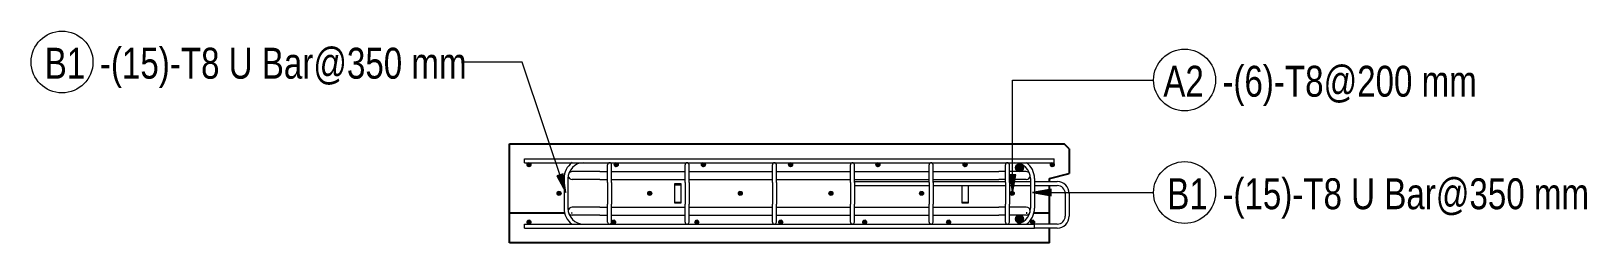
# Model space of a CAD drawing. Header units: millimetres. Extents: x 493 to 7173, y -1395 to 18363.
# Drawn here: x 493 to 3634, y 17935 to 18363 of the extents above.
import ezdxf

# ---------------------------------------------------------------- set-up
doc = ezdxf.new("R2010")
doc.units = ezdxf.units.MM
for name, color, linetype, lineweight in [('A-GENM', 13, 'Continuous', 18), ('A-WALL', 113, 'Continuous', 25), ('S-RBAR', 171, 'Continuous', 18), ('S-RBAR-IDEN', 171, 'Continuous', 9)]:
    doc.layers.add(name, color=color, linetype=linetype, lineweight=lineweight)
doc.styles.add('Nirmala UI Semilight', font='NirmalaS.ttf', dxfattribs={"width": 0.8, "height": 62.5})

# ---------------------------------------------------------------- blocks, each defined once
blk = doc.blocks.new('RR spread anchor face based - RR-SA-4_0-240-1726833-Elevation Top Copy 2 Copy 1 Copy 1')
at = {"layer": 'A-GENM'}
for p, q in [((1792.8, 18052.9), (1792.8, 18055.4)), ((1792.8, 18055.4), (1804.8, 18055.4)), ((1792.8, 18017.9), (1792.8, 18052.9)), ((1792.8, 18052.9), (1804.8, 18052.9)), ((1804.8, 18055.4), (1804.8, 18052.9)), ((1804.8, 18052.9), (1804.8, 18017.9)), ((1792.8, 18015.4), (1792.8, 18017.9)), ((1792.8, 18017.9), (1804.8, 18017.9)), ((1804.8, 18015.4), (1792.8, 18015.4)), ((1804.8, 18017.9), (1804.8, 18015.4))]:
    blk.add_line(p, q, dxfattribs=at)
blk = doc.blocks.new('RR spread anchor face based - RR-SA-4_0-240-V1-Elevation Top Copy 2 Copy 1 Copy 1')
at = {"layer": 'A-GENM'}
for p, q in [((2372.8, 18017.9), (2372.8, 18051.4)), ((2384.8, 18051.4), (2384.8, 18017.9)), ((2372.8, 18015.4), (2372.8, 18017.9)), ((2372.8, 18017.9), (2384.8, 18017.9)), ((2384.8, 18015.4), (2372.8, 18015.4)), ((2384.8, 18017.9), (2384.8, 18015.4))]:
    blk.add_line(p, q, dxfattribs=at)
blk = doc.blocks.new('M_Rebar Tag_rfa Dimension - ARROW-793927-Elevation Top Copy 2 Copy 1 Copy 1')
at = {"layer": 'S-RBAR-IDEN'}
blk.add_circle((2821.8, 18264.6), 62.5, dxfattribs=at)

msp = doc.modelspace()

# ---------------------------------------------------------------- hatches: boundary and pattern name
at = {"layer": 'S-RBAR'}
h = msp.add_hatch(color=256, dxfattribs=at)
edge = h.paths.add_edge_path()
edge.add_arc((1498.1, 18093.4), 4, 0, 360)
for points in [[(1496.8, 18089.6), (1501.3, 18091.1), (1501.3, 18095.8), (1496.8, 18097.2), (1494.1, 18093.4)], [(1673, 18089.6), (1677.4, 18091.1), (1677.4, 18095.8), (1673, 18097.2), (1670.2, 18093.4)], [(1849.1, 18089.6), (1853.6, 18091.1), (1853.6, 18095.8), (1849.1, 18097.2), (1846.3, 18093.4)], [(2025.2, 18089.6), (2029.7, 18091.1), (2029.7, 18095.8), (2025.2, 18097.2), (2022.4, 18093.4)], [(2201.3, 18089.6), (2205.8, 18091.1), (2205.8, 18095.8), (2201.3, 18097.2), (2198.6, 18093.4)], [(2377.4, 18089.6), (2381.9, 18091.1), (2381.9, 18095.8), (2377.4, 18097.2), (2374.7, 18093.4)], [(2488.5, 18079.4), (2494.8, 18082.4), (2496.3, 18089.2), (2492, 18094.6), (2485.1, 18094.6), (2480.8, 18089.2), (2482.3, 18082.4)], [(2553.6, 18089.6), (2558, 18091.1), (2558, 18095.8), (2553.6, 18097.2), (2550.8, 18093.4), (2553.1, 18090.3)], [(1557.6, 18031.8), (1562, 18033.3), (1562, 18038), (1557.6, 18039.4), (1554.8, 18035.6)], [(1740.6, 18031.8), (1745, 18033.3), (1745, 18038), (1740.6, 18039.4), (1737.8, 18035.6)], [(1923.6, 18031.8), (1928, 18033.3), (1928, 18038), (1923.6, 18039.4), (1920.8, 18035.6)], [(2106.6, 18031.8), (2111, 18033.3), (2111, 18038), (2106.6, 18039.4), (2103.8, 18035.6)], [(2289.6, 18031.8), (2294, 18033.3), (2294, 18038), (2289.6, 18039.4), (2286.8, 18035.6)], [(2472.6, 18031.8), (2477, 18033.3), (2477, 18038), (2472.6, 18039.4), (2469.8, 18035.6)], [(1499.3, 17973.6), (1502.1, 17977.4), (1499.3, 17981.2), (1494.8, 17979.8), (1494.8, 17975.1)], [(1670.3, 17973.6), (1673.1, 17977.4), (1670.3, 17981.2), (1665.9, 17979.8), (1665.9, 17975.1), (1670, 17973.7)], [(1838.2, 17973.6), (1841, 17977.4), (1838.2, 17981.2), (1833.8, 17979.8), (1833.8, 17975.1)], [(2007.7, 17973.6), (2010.4, 17977.4), (2007.7, 17981.2), (2003.2, 17979.8), (2003.2, 17975.1)], [(2177.1, 17973.6), (2179.9, 17977.4), (2177.1, 17981.2), (2172.7, 17979.8), (2172.7, 17975.1)], [(2346.6, 17973.6), (2349.4, 17977.4), (2346.6, 17981.2), (2342.1, 17979.8), (2342.1, 17975.1)], [(2488.5, 17975.7), (2494.8, 17978.7), (2496.3, 17985.5), (2492, 17990.9), (2485.1, 17990.9), (2480.8, 17985.5), (2482.3, 17978.7)], [(2516, 17973.6), (2518.8, 17977.4), (2516, 17981.2), (2511.6, 17979.8), (2511.6, 17975.1)]]:
    msp.add_hatch(color=256, dxfattribs=at).paths.add_polyline_path(points)
h = msp.add_hatch(color=256, dxfattribs=at)
edge = h.paths.add_edge_path()
edge.add_arc((1674.2, 18093.4), 4, 0, 360)
h = msp.add_hatch(color=256, dxfattribs=at)
edge = h.paths.add_edge_path()
edge.add_arc((1850.3, 18093.4), 4, 0, 360)
h = msp.add_hatch(color=256, dxfattribs=at)
edge = h.paths.add_edge_path()
edge.add_arc((2026.4, 18093.4), 4, 0, 360)
h = msp.add_hatch(color=256, dxfattribs=at)
edge = h.paths.add_edge_path()
edge.add_arc((2202.6, 18093.4), 4, 0, 360)
h = msp.add_hatch(color=256, dxfattribs=at)
edge = h.paths.add_edge_path()
edge.add_arc((2378.7, 18093.4), 4, 0, 360)
h = msp.add_hatch(color=256, dxfattribs=at)
edge = h.paths.add_edge_path()
edge.add_arc((2488.5, 18087.4), 8, 0, 360)
h = msp.add_hatch(color=256, dxfattribs=at)
edge = h.paths.add_edge_path()
edge.add_arc((2554.8, 18093.4), 4, 0, 360)
h = msp.add_hatch(color=256, dxfattribs=at)
edge = h.paths.add_edge_path()
edge.add_arc((1558.8, 18035.6), 4, 0, 360)
h = msp.add_hatch(color=256, dxfattribs=at)
edge = h.paths.add_edge_path()
edge.add_arc((1741.8, 18035.6), 4, 0, 360)
h = msp.add_hatch(color=256, dxfattribs=at)
edge = h.paths.add_edge_path()
edge.add_arc((1924.8, 18035.6), 4, 0, 360)
h = msp.add_hatch(color=256, dxfattribs=at)
edge = h.paths.add_edge_path()
edge.add_arc((2107.8, 18035.6), 4, 0, 360)
h = msp.add_hatch(color=256, dxfattribs=at)
edge = h.paths.add_edge_path()
edge.add_arc((2290.8, 18035.6), 4, 0, 360)
h = msp.add_hatch(color=256, dxfattribs=at)
edge = h.paths.add_edge_path()
edge.add_arc((2473.8, 18035.6), 4, 0, 360)
h = msp.add_hatch(color=256, dxfattribs=at)
edge = h.paths.add_edge_path()
edge.add_arc((1498.1, 17977.4), 4, 0, 360)
h = msp.add_hatch(color=256, dxfattribs=at)
edge = h.paths.add_edge_path()
edge.add_arc((1669.1, 17977.4), 4, 0, 360)
h = msp.add_hatch(color=256, dxfattribs=at)
edge = h.paths.add_edge_path()
edge.add_arc((1837, 17977.4), 4, 0, 360)
h = msp.add_hatch(color=256, dxfattribs=at)
edge = h.paths.add_edge_path()
edge.add_arc((2006.4, 17977.4), 4, 0, 360)
h = msp.add_hatch(color=256, dxfattribs=at)
edge = h.paths.add_edge_path()
edge.add_arc((2175.9, 17977.4), 4, 0, 360)
h = msp.add_hatch(color=256, dxfattribs=at)
edge = h.paths.add_edge_path()
edge.add_arc((2345.4, 17977.4), 4, 0, 360)
h = msp.add_hatch(color=256, dxfattribs=at)
edge = h.paths.add_edge_path()
edge.add_arc((2488.5, 17983.7), 8, 0, 360)
h = msp.add_hatch(color=256, dxfattribs=at)
edge = h.paths.add_edge_path()
edge.add_arc((2514.8, 17977.4), 4, 0, 360)
at = {"layer": 'S-RBAR-IDEN'}
for points in [[(1572.5, 18037.2), (1566.8, 18074.9), (1554.3, 18070.7)], [(2474.6, 18035.6), (2481.2, 18073.1), (2468, 18073.1)], [(2514.8, 18037.2), (2552.3, 18030.6), (2552.3, 18043.9)]]:
    msp.add_hatch(color=256, dxfattribs=at).paths.add_polyline_path(points)

# ---------------------------------------------------------------- linework, layer by layer
at = {"layer": 'A-WALL'}
for p, q in [((1458.8, 18135.4), (2578.8, 18135.4)), ((1458.8, 17935.4), (1458.8, 18135.4)), ((2588.8, 18125.4), (2578.8, 18135.4)), ((2588.8, 18125.4), (2588.8, 18075.4)), ((2548.8, 18065.4), (2588.8, 18075.4)), ((2548.8, 18059.4), (2548.8, 18065.4)), ((2548.8, 17973.4), (2548.8, 18051.4)), ((1570.1, 17995.4), (1458.8, 17995.4)), ((1585.3, 17995.4), (1583.7, 17995.4)), ((2503.7, 17995.4), (2502.1, 17995.4)), ((2548.8, 17995.4), (2517.5, 17995.4)), ((2548.8, 17935.4), (2548.8, 17965.4)), ((2548.8, 17935.4), (1458.8, 17935.4))]:
    msp.add_line(p, q, dxfattribs=at)
at = {"layer": 'S-RBAR'}
for p, q in [((1488.8, 18105.4), (2558.8, 18105.4)), ((1488.8, 18097.4), (1488.8, 18105.4)), ((1488.8, 18097.4), (2558.8, 18097.4)), ((1496.8, 18097.2), (1494.1, 18093.4)), ((1501.3, 18095.8), (1496.8, 18097.2)), ((1501.3, 18091.1), (1501.3, 18095.8)), ((1673, 18097.2), (1670.2, 18093.4)), ((1677.4, 18095.8), (1673, 18097.2)), ((1677.4, 18091.1), (1677.4, 18095.8)), ((1849.1, 18097.2), (1846.3, 18093.4)), ((1853.6, 18095.8), (1849.1, 18097.2)), ((1853.6, 18091.1), (1853.6, 18095.8)), ((2025.2, 18097.2), (2022.4, 18093.4)), ((2029.7, 18095.8), (2025.2, 18097.2)), ((2029.7, 18091.1), (2029.7, 18095.8)), ((2201.3, 18097.2), (2198.6, 18093.4)), ((2205.8, 18095.8), (2201.3, 18097.2)), ((2205.8, 18091.1), (2205.8, 18095.8)), ((2377.4, 18097.2), (2374.7, 18093.4)), ((2381.9, 18095.8), (2377.4, 18097.2)), ((2381.9, 18091.1), (2381.9, 18095.8)), ((2485.1, 18094.6), (2480.8, 18089.2)), ((2492, 18094.6), (2485.1, 18094.6)), ((2496.3, 18089.2), (2492, 18094.6)), ((2553.6, 18097.2), (2550.8, 18093.4)), ((2558, 18095.8), (2553.6, 18097.2)), ((2558, 18091.1), (2558, 18095.8)), ((2558.8, 18097.4), (2558.8, 18105.4)), ((1494.1, 18093.4), (1496.8, 18089.6)), ((1496.8, 18089.6), (1501.3, 18091.1)), ((1568.8, 18065.4), (1568.8, 18005.4)), ((1576.8, 18065.4), (1576.8, 18005.4)), ((1640.8, 18079.4), (1585.3, 18079.4)), ((1640.8, 18063.4), (1585.3, 18063.4)), ((1640.8, 18079.4), (1656.8, 18079.4)), ((1640.8, 18063.4), (1656.8, 18063.4)), ((1656.8, 18057.4), (1656.8, 18093.4)), ((1664.8, 18057.4), (1664.8, 18093.4)), ((1664.8, 18079.4), (1813.2, 18079.4)), ((1664.8, 18063.4), (1813.2, 18063.4)), ((1670.2, 18093.4), (1673, 18089.6)), ((1673, 18089.6), (1677.4, 18091.1)), ((1813.2, 18057.4), (1813.2, 18093.4)), ((1821.2, 18057.4), (1821.2, 18093.4)), ((1821.2, 18079.4), (1989.6, 18079.4)), ((1821.2, 18063.4), (1989.6, 18063.4)), ((1846.3, 18093.4), (1849.1, 18089.6)), ((1849.1, 18089.6), (1853.6, 18091.1)), ((1989.6, 18057.4), (1989.6, 18093.4)), ((1997.6, 18057.4), (1997.6, 18093.4)), ((1997.6, 18079.4), (2147.2, 18079.4)), ((1997.6, 18063.4), (2147.2, 18063.4)), ((2022.4, 18093.4), (2025.2, 18089.6)), ((2025.2, 18089.6), (2029.7, 18091.1)), ((2147.2, 18057.4), (2147.2, 18093.4)), ((2155.2, 18057.4), (2155.2, 18093.4)), ((2155.2, 18079.4), (2306.1, 18079.4)), ((2155.2, 18063.4), (2306.1, 18063.4)), ((2198.6, 18093.4), (2201.3, 18089.6)), ((2201.3, 18089.6), (2205.8, 18091.1)), ((2306.1, 18057.4), (2306.1, 18093.4)), ((2314.1, 18057.4), (2314.1, 18093.4)), ((2314.1, 18079.4), (2446.6, 18079.4)), ((2314.1, 18063.4), (2446.6, 18063.4)), ((2374.7, 18093.4), (2377.4, 18089.6)), ((2377.4, 18089.6), (2381.9, 18091.1)), ((2460.1, 18079.4), (2446.6, 18079.4)), ((2460.1, 18063.4), (2446.6, 18063.4)), ((2460, 18057.4), (2460, 18093.4)), ((2468, 18057.4), (2468, 18093.4)), ((2502.1, 18079.4), (2468, 18079.4)), ((2502.1, 18063.4), (2468, 18063.4)), ((2480.8, 18089.2), (2482.3, 18082.4)), ((2482.3, 18082.4), (2488.5, 18079.4)), ((2488.5, 18079.4), (2494.8, 18082.4)), ((2494.8, 18082.4), (2496.3, 18089.2)), ((2510.8, 18065.4), (2510.8, 18005.4)), ((2518.8, 18065.4), (2518.8, 18005.4)), ((2550.8, 18093.4), (2553.1, 18090.3)), ((2553.1, 18090.3), (2553.6, 18089.6)), ((2553.6, 18089.6), (2558, 18091.1)), ((1557.6, 18039.4), (1554.8, 18035.6)), ((1554.8, 18035.6), (1557.6, 18031.8)), ((1562, 18038), (1557.6, 18039.4)), ((1557.6, 18031.8), (1562, 18033.3)), ((1562, 18033.3), (1562, 18038)), ((1656.8, 18057.4), (1656.8, 18013.4)), ((1664.8, 18057.4), (1664.8, 18013.4)), ((1740.6, 18039.4), (1737.8, 18035.6)), ((1737.8, 18035.6), (1740.6, 18031.8)), ((1745, 18038), (1740.6, 18039.4)), ((1740.6, 18031.8), (1745, 18033.3)), ((1745, 18033.3), (1745, 18038)), ((1813.2, 18057.4), (1813.2, 18013.4)), ((1821.2, 18057.4), (1821.2, 18013.4)), ((1923.6, 18039.4), (1920.8, 18035.6)), ((1920.8, 18035.6), (1923.6, 18031.8)), ((1928, 18038), (1923.6, 18039.4)), ((1923.6, 18031.8), (1928, 18033.3)), ((1928, 18033.3), (1928, 18038)), ((1989.6, 18057.4), (1989.6, 18013.4)), ((1997.6, 18057.4), (1997.6, 18013.4)), ((2106.6, 18039.4), (2103.8, 18035.6)), ((2103.8, 18035.6), (2106.6, 18031.8)), ((2111, 18038), (2106.6, 18039.4)), ((2106.6, 18031.8), (2111, 18033.3)), ((2111, 18033.3), (2111, 18038)), ((2147.2, 18057.4), (2147.2, 18013.4)), ((2155.2, 18059.4), (2306.1, 18059.4)), ((2155.2, 18057.4), (2155.2, 18013.4)), ((2155.2, 18051.4), (2306.1, 18051.4)), ((2289.6, 18039.4), (2286.8, 18035.6)), ((2286.8, 18035.6), (2289.6, 18031.8)), ((2294, 18038), (2289.6, 18039.4)), ((2289.6, 18031.8), (2294, 18033.3)), ((2294, 18033.3), (2294, 18038)), ((2306.1, 18057.4), (2306.1, 18013.4)), ((2314.1, 18059.4), (2460, 18059.4)), ((2314.1, 18057.4), (2314.1, 18013.4)), ((2314.1, 18051.4), (2460, 18051.4)), ((2460, 18057.4), (2460, 18013.4)), ((2468, 18059.4), (2510.8, 18059.4)), ((2468, 18057.4), (2468, 18013.4)), ((2468, 18051.4), (2510.8, 18051.4)), ((2472.6, 18039.4), (2469.8, 18035.6)), ((2469.8, 18035.6), (2472.6, 18031.8)), ((2477, 18038), (2472.6, 18039.4)), ((2472.6, 18031.8), (2477, 18033.3)), ((2477, 18033.3), (2477, 18038)), ((2518.8, 18059.4), (2564.8, 18059.4)), ((2518.8, 18051.4), (2564.8, 18051.4)), ((2580.8, 18035.4), (2580.8, 17989.4)), ((2588.8, 18035.4), (2588.8, 17989.4)), ((1640.8, 18007.6), (1585.3, 18007.6)), ((1640.8, 18007.6), (1656.8, 18007.6)), ((1656.8, 17977.4), (1656.8, 18013.4)), ((1664.8, 17977.4), (1664.8, 18013.4)), ((1664.8, 18007.6), (1813.2, 18007.6)), ((1813.2, 17977.4), (1813.2, 18013.4)), ((1821.2, 17977.4), (1821.2, 18013.4)), ((1821.2, 18007.6), (1989.6, 18007.6)), ((1989.6, 17977.4), (1989.6, 18013.4)), ((1997.6, 17977.4), (1997.6, 18013.4)), ((1997.6, 18007.6), (2147.2, 18007.6)), ((2147.2, 17977.4), (2147.2, 18013.4)), ((2155.2, 17977.4), (2155.2, 18013.4)), ((2155.2, 18007.6), (2306.1, 18007.6)), ((2306.1, 17977.4), (2306.1, 18013.4)), ((2314.1, 17977.4), (2314.1, 18013.4)), ((2314.1, 18007.6), (2446.6, 18007.6)), ((2460.1, 18007.6), (2446.6, 18007.6)), ((2460, 17977.4), (2460, 18013.4)), ((2468, 17977.4), (2468, 18013.4)), ((2502.1, 18007.6), (2468, 18007.6)), ((1488.8, 17973.4), (2518.8, 17973.4)), ((1488.8, 17965.4), (1488.8, 17973.4)), ((1499.3, 17981.2), (1494.8, 17979.8)), ((1494.8, 17979.8), (1494.8, 17975.1)), ((1494.8, 17975.1), (1499.3, 17973.6)), ((1502.1, 17977.4), (1499.3, 17981.2)), ((1499.3, 17973.6), (1502.1, 17977.4)), ((1640.8, 17991.6), (1585.3, 17991.6)), ((1640.8, 17991.6), (1656.8, 17991.6)), ((1664.8, 17991.6), (1813.2, 17991.6)), ((1670.3, 17981.2), (1665.9, 17979.8)), ((1665.9, 17979.8), (1665.9, 17975.1)), ((1665.9, 17975.1), (1670, 17973.7)), ((1670, 17973.7), (1670.3, 17973.6)), ((1673.1, 17977.4), (1670.3, 17981.2)), ((1670.3, 17973.6), (1673.1, 17977.4)), ((1821.2, 17991.6), (1989.6, 17991.6)), ((1838.2, 17981.2), (1833.8, 17979.8)), ((1833.8, 17979.8), (1833.8, 17975.1)), ((1833.8, 17975.1), (1838.2, 17973.6)), ((1841, 17977.4), (1838.2, 17981.2)), ((1838.2, 17973.6), (1841, 17977.4)), ((1997.6, 17991.6), (2147.2, 17991.6)), ((2007.7, 17981.2), (2003.2, 17979.8)), ((2003.2, 17979.8), (2003.2, 17975.1)), ((2003.2, 17975.1), (2007.7, 17973.6)), ((2010.4, 17977.4), (2007.7, 17981.2)), ((2007.7, 17973.6), (2010.4, 17977.4)), ((2155.2, 17991.6), (2306.1, 17991.6)), ((2177.1, 17981.2), (2172.7, 17979.8)), ((2172.7, 17979.8), (2172.7, 17975.1)), ((2172.7, 17975.1), (2177.1, 17973.6)), ((2179.9, 17977.4), (2177.1, 17981.2)), ((2177.1, 17973.6), (2179.9, 17977.4)), ((2314.1, 17991.6), (2446.6, 17991.6)), ((2346.6, 17981.2), (2342.1, 17979.8)), ((2342.1, 17979.8), (2342.1, 17975.1)), ((2342.1, 17975.1), (2346.6, 17973.6)), ((2349.4, 17977.4), (2346.6, 17981.2)), ((2346.6, 17973.6), (2349.4, 17977.4)), ((2460.1, 17991.6), (2446.6, 17991.6)), ((2502.1, 17991.6), (2468, 17991.6)), ((2485.1, 17990.9), (2480.8, 17985.5)), ((2480.8, 17985.5), (2482.3, 17978.7)), ((2482.3, 17978.7), (2488.5, 17975.7)), ((2492, 17990.9), (2485.1, 17990.9)), ((2488.5, 17975.7), (2494.8, 17978.7)), ((2496.3, 17985.5), (2492, 17990.9)), ((2494.8, 17978.7), (2496.3, 17985.5)), ((2516, 17981.2), (2511.6, 17979.8)), ((2511.6, 17979.8), (2511.6, 17975.1)), ((2511.6, 17975.1), (2516, 17973.6)), ((2518.8, 17977.4), (2516, 17981.2)), ((2516, 17973.6), (2518.8, 17977.4)), ((2564.8, 17973.4), (2518.8, 17973.4)), ((2518.8, 17965.4), (2518.8, 17973.4)), ((1488.8, 17965.4), (2518.8, 17965.4)), ((2564.8, 17965.4), (2518.8, 17965.4))]:
    msp.add_line(p, q, dxfattribs=at)
for centre, radius in [((1498.1, 18093.4), 4), ((1674.2, 18093.4), 4), ((1850.3, 18093.4), 4), ((2026.4, 18093.4), 4), ((2202.6, 18093.4), 4), ((2378.7, 18093.4), 4), ((2488.5, 18087.4), 8), ((2554.8, 18093.4), 4), ((1558.8, 18035.6), 4), ((1741.8, 18035.6), 4), ((1924.8, 18035.6), 4), ((2107.8, 18035.6), 4), ((2290.8, 18035.6), 4), ((2473.8, 18035.6), 4), ((1498.1, 17977.4), 4), ((1669.1, 17977.4), 4), ((1837, 17977.4), 4), ((2006.4, 17977.4), 4), ((2175.9, 17977.4), 4), ((2345.4, 17977.4), 4), ((2488.5, 17983.7), 8), ((2514.8, 17977.4), 4)]:
    msp.add_circle(centre, radius, dxfattribs=at)
for centre, radius, start, end in [((1608.8, 18065.4), 40, 126.232, 180), ((1608.8, 18065.4), 32, 90, 180), ((1660.8, 18093.4), 4, 0, 180), ((1817.2, 18093.4), 4, 0, 180), ((1993.6, 18093.4), 4, 0, 180), ((2151.2, 18093.4), 4, 0, 180), ((2310.1, 18093.4), 4, 0, 180), ((2464, 18093.4), 4, 0, 180), ((2478.8, 18065.4), 32, 0, 90), ((2478.8, 18065.4), 40, 0, 53.768), ((1585.3, 18071.4), 8, 188.452, 270), ((1585.3, 18071.4), 8, 90, 144.0218), ((2502.1, 18071.4), 8, 30, 90), ((2502.1, 18071.4), 8, 270, 358.7542), ((2564.8, 18035.4), 24, 0, 90), ((2564.8, 18035.4), 16, 0, 90), ((1608.8, 18005.4), 40, 180, 233.768), ((1608.8, 18005.4), 32, 180, 270), ((1585.3, 17999.6), 8, 90, 171.7992), ((2478.8, 18005.4), 32, 270, 360), ((2502.1, 17999.6), 8, 0.9946, 90), ((2478.8, 18005.4), 40, 306.232, 0), ((1585.3, 17999.6), 8, 215.2416, 270), ((1660.8, 17977.4), 4, 180, 0), ((1817.2, 17977.4), 4, 180, 0), ((1993.6, 17977.4), 4, 180, 0), ((2151.2, 17977.4), 4, 180, 0), ((2310.1, 17977.4), 4, 180, 0), ((2464, 17977.4), 4, 180, 0), ((2502.1, 17999.6), 8, 270, 344.0054), ((2564.8, 17989.4), 16, 270, 0), ((2564.8, 17989.4), 24, 270, 360)]:
    msp.add_arc(centre, radius, start, end, dxfattribs=at)
at = {"layer": 'S-RBAR-IDEN'}
for p, q in [((1484.1, 18300.9), (1365.9, 18300.9)), ((1572.5, 18037.2), (1484.1, 18300.9)), ((2474.6, 18035.6), (2474.7, 18264.6)), ((2474.7, 18264.6), (2759.3, 18264.6)), ((1566.8, 18074.9), (1554.3, 18070.7)), ((1554.3, 18070.7), (1572.5, 18037.2)), ((1572.5, 18037.2), (1566.8, 18074.9)), ((2481.2, 18073.1), (2468, 18073.1)), ((2468, 18073.1), (2474.6, 18035.6)), ((2474.6, 18035.6), (2481.2, 18073.1)), ((2552.3, 18043.9), (2514.8, 18037.2)), ((2514.8, 18037.2), (2552.3, 18030.6)), ((2514.8, 18037.2), (2759.3, 18037.2)), ((2552.3, 18030.6), (2552.3, 18043.9))]:
    msp.add_line(p, q, dxfattribs=at)

# ---------------------------------------------------------------- block references
at = {"layer": 'A-GENM'}
for name in ['RR spread anchor face based - RR-SA-4_0-240-1726833-Elevation Top Copy 2 Copy 1 Copy 1', 'RR spread anchor face based - RR-SA-4_0-240-V1-Elevation Top Copy 2 Copy 1 Copy 1']:
    msp.add_blockref(name, (0, 0), dxfattribs=at)
at = {"layer": 'S-RBAR-IDEN'}
for p in [(-2266.6, 36.4), (0, 0), (0, -227.4)]:
    msp.add_blockref('M_Rebar Tag_rfa Dimension - ARROW-793927-Elevation Top Copy 2 Copy 1 Copy 1', p, dxfattribs=at)

# ---------------------------------------------------------------- texts
at = {"layer": 'S-RBAR-IDEN', "char_height": 62.5, "attachment_point": 1, "style": 'Nirmala UI Semilight'}
for s, insert, width in [('B1', (520.3, 18329.8), 80.169), ('-(15)-T8 U Bar@350 mm', (631.7, 18329.8), 888.27), ('A2', (2778.9, 18293.4), 99.409), ('-(6)-T8@200 mm', (2898.2, 18293.4), 631.73), ('B1', (2786.9, 18066), 80.169), ('-(15)-T8 U Bar@350 mm', (2898.2, 18066), 888.27)]:
    msp.add_mtext(s, dxfattribs=dict(at, insert=insert, width=width))

doc.saveas('drawing.dxf')
